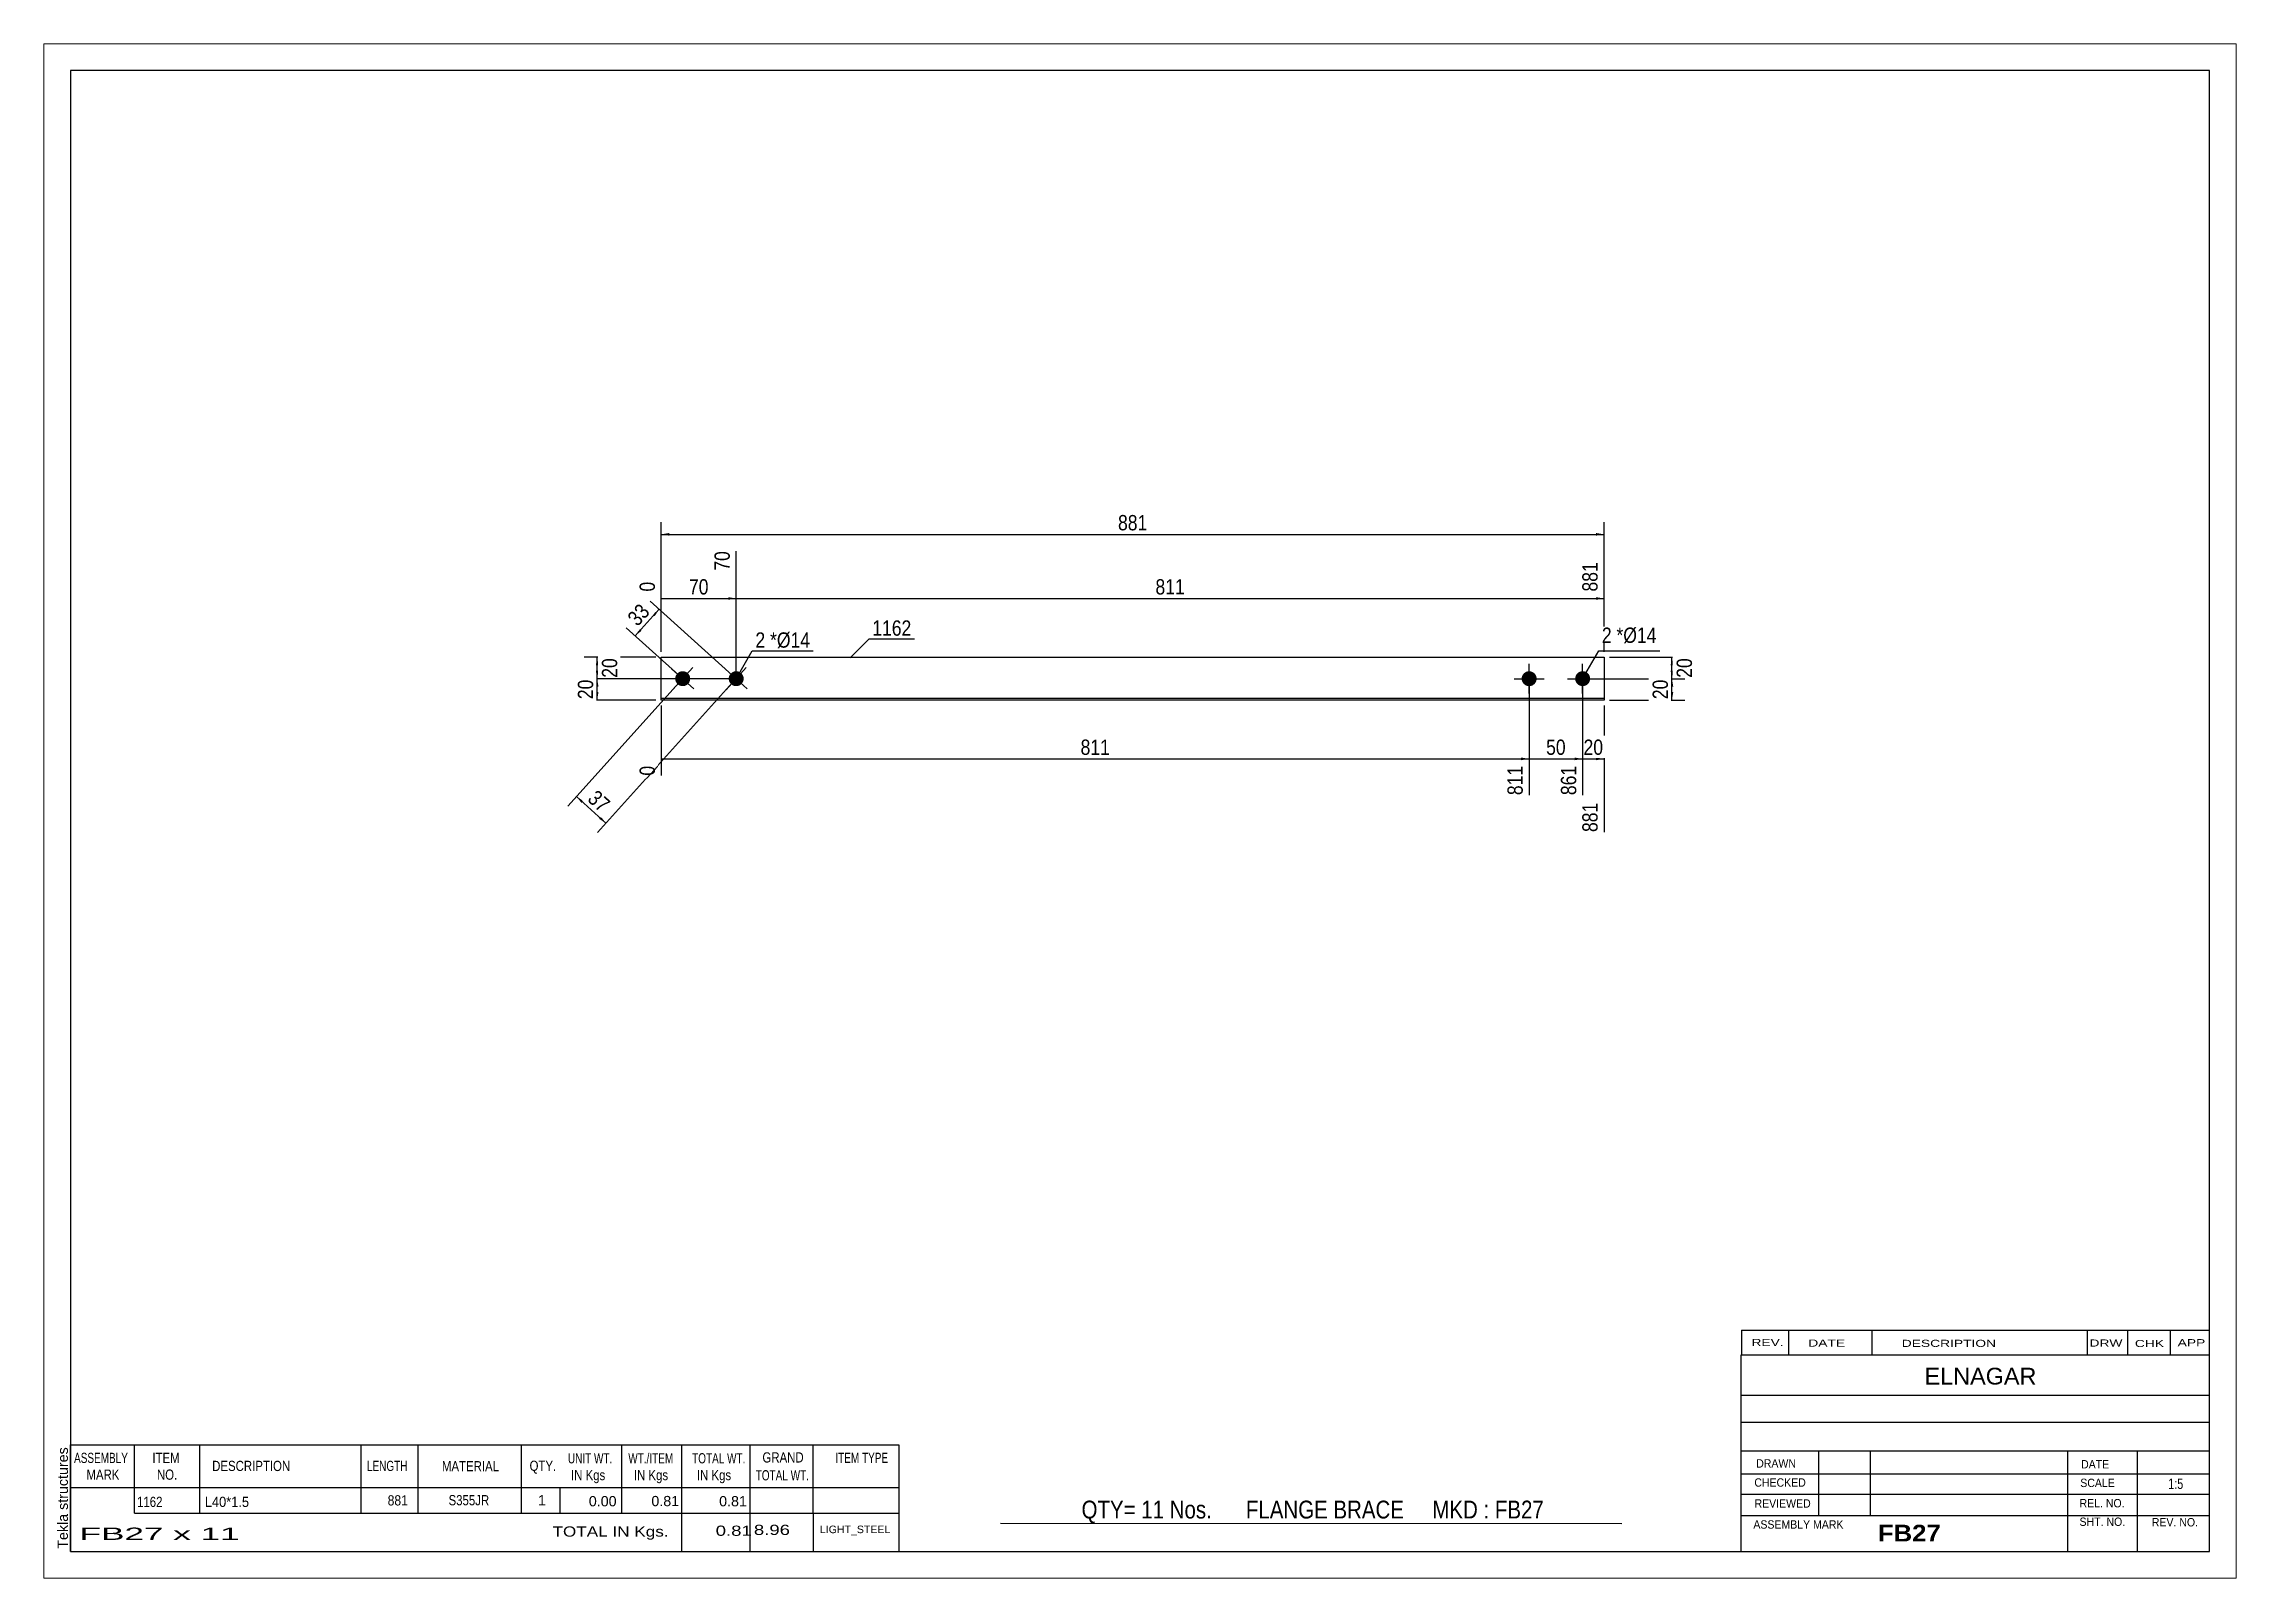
# Paper-space layout 'Layout1' of a CAD drawing. Header units: millimetres. Extents: x 0 to 410, y 0 to 287.
# The model-space entities are those that its viewports show. They can reach past a viewport. Long polylines and large blocks are cut down to what shows.
import ezdxf

# ---------------------------------------------------------------- set-up
doc = ezdxf.new("R2010")
doc.units = ezdxf.units.MM
doc.layers.add('Viewport layer', color=7, linetype='Continuous', plot=False)
doc.styles.add('Arial', font='ARIAL.TTF', dxfattribs={"height": 0.2})
doc.styles.add('Arial Bold', font='ARIALBD.TTF', dxfattribs={"height": 0.2})
doc.styles.add('Arial Narrow', font='ARIALN.TTF', dxfattribs={"height": 0.2})

# ---------------------------------------------------------------- blocks, each defined once
blk = doc.blocks.new('Unknown-627390767-1598')
at = {"color": 5, "linetype": 'Continuous'}
for p, q in [((405, 282), (5, 282)), ((5, 282), (5, 5)), ((405, 5), (405, 282)), ((5, 5), (405, 5))]:
    blk.add_line(p, q, dxfattribs=at)
at = {"color": 174, "linetype": 'Continuous', "style": 'Arial'}
blk.add_text('Tekla structures', height=1.9102, rotation=90, dxfattribs=at).set_placement((4.5, 5.5))
blk = doc.blocks.new('Part-627390767-1227 - 1212')
at = {"color": 2, "linetype": 'Continuous'}
for p, q in [((115.48, 164.25), (115.48, 172.25)), ((115.48, 172.25), (291.78, 172.25)), ((291.78, 172.25), (291.78, 164.25)), ((291.78, 164.55), (115.48, 164.55)), ((291.78, 164.25), (115.48, 164.25))]:
    blk.add_line(p, q, dxfattribs=at)
blk = doc.blocks.new('Bolt-627390767-1228 - 1212')
at = {"linetype": 'Continuous'}
blk.add_hatch(color=3, dxfattribs=at).paths.add_polyline_path([(128.44, 169.19, -1), (130.52, 167.31, -1)])
at = {"color": 3, "linetype": 'Continuous'}
for p, q in [((131.56, 166.38), (127.4, 170.12)), ((127.6, 166.17), (131.35, 170.33))]:
    blk.add_line(p, q, dxfattribs=at)
blk = doc.blocks.new('Bolt-627390767-1229 - 1212')
at = {"linetype": 'Continuous'}
for points in [[(277.78, 169.65, -1), (277.78, 166.85, -1)], [(287.78, 169.65, -1), (287.78, 166.85, -1)]]:
    blk.add_hatch(color=3, dxfattribs=at).paths.add_polyline_path(points)
at = {"color": 3, "linetype": 'Continuous'}
for p, q in [((274.98, 168.25), (280.58, 168.25)), ((277.78, 165.45), (277.78, 171.05)), ((284.98, 168.25), (290.58, 168.25)), ((287.78, 165.45), (287.78, 171.05))]:
    blk.add_line(p, q, dxfattribs=at)
blk = doc.blocks.new('Bolt-627390767-1230 - 1212')
at = {"linetype": 'Continuous'}
blk.add_hatch(color=3, dxfattribs=at).paths.add_polyline_path([(118.44, 169.19, -1), (120.52, 167.31, -1)])
at = {"color": 3, "linetype": 'Continuous'}
for p, q in [((121.56, 166.38), (117.4, 170.12)), ((117.6, 166.17), (121.35, 170.33))]:
    blk.add_line(p, q, dxfattribs=at)
blk = doc.blocks.new('StraightDimension-627390767-1236 - 1212')
at = {"linetype": 'Continuous'}
blk.add_hatch(color=7, dxfattribs=at).paths.add_polyline_path([(290.28, 153.5), (291.78, 153.25), (290.28, 153)])
at = {"color": 7, "linetype": 'Continuous'}
for p, q in [((287.78, 167.25), (287.78, 146.47)), ((291.78, 163.25), (291.78, 139.57)), ((287.78, 153.25), (291.78, 153.25))]:
    blk.add_line(p, q, dxfattribs=at)
at = {"color": 0}
blk.add_wipeout([(292.21, 153.4), (292.21, 157.6), (287.35, 157.6), (287.35, 153.4)], dxfattribs=at)
at = {"color": 0, "linetype": 'Continuous'}
blk.add_wipeout([(291.18, 145.65), (286.98, 145.65), (286.98, 138.97), (291.18, 138.97)], dxfattribs=at)
at = {"color": 3, "style": 'Arial Narrow'}
blk.add_text('20', height=2.863, dxfattribs=at).set_placement((287.95, 154))
at = {"color": 3, "linetype": 'Continuous', "style": 'Arial Narrow'}
blk.add_text('881', height=2.863, rotation=90.0002, dxfattribs=at).set_placement((290.58, 139.57))
blk = doc.blocks.new('StraightDimension-627390767-1237 - 1212')
at = {"linetype": 'Continuous'}
blk.add_hatch(color=7, dxfattribs=at).paths.add_polyline_path([(286.28, 153.5), (287.78, 153.25), (286.28, 153)])
at = {"color": 7, "linetype": 'Continuous'}
for p, q in [((277.78, 167.25), (277.78, 146.47)), ((287.78, 167.25), (287.78, 146.47)), ((277.78, 153.25), (287.78, 153.25))]:
    blk.add_line(p, q, dxfattribs=at)
at = {"color": 0}
blk.add_wipeout([(285.21, 153.4), (285.21, 157.6), (280.35, 157.6), (280.35, 153.4)], dxfattribs=at)
at = {"color": 0, "linetype": 'Continuous'}
blk.add_wipeout([(287.18, 152.55), (282.98, 152.55), (282.98, 145.87), (287.18, 145.87)], dxfattribs=at)
at = {"color": 3, "style": 'Arial Narrow'}
blk.add_text('50', height=2.863, dxfattribs=at).set_placement((280.95, 154))
at = {"color": 3, "linetype": 'Continuous', "style": 'Arial Narrow'}
blk.add_text('861', height=2.863, rotation=90.0002, dxfattribs=at).set_placement((286.58, 146.47))
blk = doc.blocks.new('StraightDimension-627390767-1238 - 1212')
at = {"linetype": 'Continuous'}
blk.add_hatch(color=7, dxfattribs=at).paths.add_polyline_path([(276.28, 153.5), (277.78, 153.25), (276.28, 153)])
at = {"color": 7, "linetype": 'Continuous'}
for p, q in [((277.78, 167.25), (277.78, 146.47)), ((115.48, 163.25), (115.48, 150.12)), ((115.48, 153.25), (277.78, 153.25))]:
    blk.add_line(p, q, dxfattribs=at)
at = {"color": 0}
blk.add_wipeout([(199.97, 153.4), (199.97, 157.6), (193.29, 157.6), (193.29, 153.4)], dxfattribs=at)
at = {"color": 0, "linetype": 'Continuous'}
for points in [[(114.88, 152.55), (110.68, 152.55), (110.68, 149.52), (114.88, 149.52)], [(277.18, 152.55), (272.98, 152.55), (272.98, 145.87), (277.18, 145.87)]]:
    blk.add_wipeout(points, dxfattribs=at)
at = {"color": 3, "style": 'Arial Narrow'}
blk.add_text('811', height=2.863, dxfattribs=at).set_placement((193.89, 154))
at = {"color": 3, "linetype": 'Continuous', "style": 'Arial Narrow'}
for s, height, p in [('0', 2.86, (114.28, 150.12)), ('811', 2.863, (276.58, 146.47))]:
    blk.add_text(s, height=height, rotation=90.0002, dxfattribs=at).set_placement(p)
blk = doc.blocks.new('StraightDimension-627390767-1251 - 1212')
at = {"linetype": 'Continuous'}
blk.add_hatch(color=7, dxfattribs=at).paths.add_polyline_path([(290.28, 183.5), (291.78, 183.25), (290.28, 183)])
at = {"color": 7, "linetype": 'Continuous'}
for p, q in [((129.48, 169.25), (129.48, 192.11)), ((291.78, 173.25), (291.78, 190.03)), ((129.48, 183.25), (291.78, 183.25))]:
    blk.add_line(p, q, dxfattribs=at)
at = {"color": 0, "linetype": 'Continuous'}
blk.add_wipeout([(291.18, 190.63), (286.98, 190.63), (286.98, 183.95), (291.18, 183.95)], dxfattribs=at)
at = {"color": 0}
blk.add_wipeout([(213.97, 183.4), (213.97, 187.6), (207.29, 187.6), (207.29, 183.4)], dxfattribs=at)
at = {"color": 3, "linetype": 'Continuous', "style": 'Arial Narrow'}
blk.add_text('881', height=2.863, rotation=90.0002, dxfattribs=at).set_placement((290.58, 184.55))
at = {"color": 3, "style": 'Arial Narrow'}
blk.add_text('811', height=2.863, dxfattribs=at).set_placement((207.89, 184))
blk = doc.blocks.new('StraightDimension-627390767-1252 - 1212')
at = {"linetype": 'Continuous'}
blk.add_hatch(color=7, dxfattribs=at).paths.add_polyline_path([(127.98, 183.5), (129.48, 183.25), (127.98, 183)])
at = {"color": 7, "linetype": 'Continuous'}
for p, q in [((129.48, 169.25), (129.48, 192.11)), ((115.48, 173.25), (115.48, 186.38)), ((115.48, 183.25), (129.48, 183.25))]:
    blk.add_line(p, q, dxfattribs=at)
at = {"color": 0, "linetype": 'Continuous'}
blk.add_wipeout([(114.88, 186.98), (110.68, 186.98), (110.68, 183.95), (114.88, 183.95)], dxfattribs=at)
at = {"color": 0}
blk.add_wipeout([(124.91, 183.4), (124.91, 187.6), (120.05, 187.6), (120.05, 183.4)], dxfattribs=at)
at = {"color": 3, "linetype": 'Continuous', "style": 'Arial Narrow'}
blk.add_text('0', height=2.86, rotation=90.0002, dxfattribs=at).set_placement((114.28, 184.55))
at = {"color": 0, "linetype": 'Continuous'}
blk.add_wipeout([(128.88, 192.71), (124.68, 192.71), (124.68, 187.85), (128.88, 187.85)], dxfattribs=at)
at = {"color": 3, "linetype": 'Continuous', "style": 'Arial Narrow'}
blk.add_text('70', height=2.863, rotation=90.0002, dxfattribs=at).set_placement((128.28, 188.45))
at = {"color": 3, "style": 'Arial Narrow'}
blk.add_text('70', height=2.863, dxfattribs=at).set_placement((120.65, 184))
blk = doc.blocks.new('StraightDimension-627390767-1259 - 1212')
at = {"linetype": 'Continuous'}
for points in [[(116.98, 195), (115.48, 195.25), (116.98, 195.5)], [(290.28, 195.5), (291.78, 195.25), (290.28, 195)]]:
    blk.add_hatch(color=7, dxfattribs=at).paths.add_polyline_path(points)
at = {"color": 7, "linetype": 'Continuous'}
for p, q in [((115.48, 173.25), (115.48, 197.5)), ((291.78, 173.25), (291.78, 197.5)), ((115.48, 195.25), (291.78, 195.25))]:
    blk.add_line(p, q, dxfattribs=at)
at = {"color": 0}
blk.add_wipeout([(206.97, 195.4), (206.97, 199.6), (200.29, 199.6), (200.29, 195.4)], dxfattribs=at)
at = {"color": 3, "style": 'Arial Narrow'}
blk.add_text('881', height=2.863, dxfattribs=at).set_placement((200.89, 196))
blk = doc.blocks.new('StraightDimension-627390767-1263 - 1212')
at = {"linetype": 'Continuous'}
for points in [[(103.23, 170.75), (103.48, 172.25), (103.73, 170.75)], [(103.73, 169.75), (103.48, 168.25), (103.23, 169.75)]]:
    blk.add_hatch(color=7, dxfattribs=at).paths.add_polyline_path(points)
at = {"color": 7, "linetype": 'Continuous'}
for p, q in [((114.48, 172.25), (101.08, 172.25)), ((103.48, 168.25), (103.48, 172.25)), ((128.48, 168.25), (101.08, 168.25))]:
    blk.add_line(p, q, dxfattribs=at)
at = {"color": 0}
blk.add_wipeout([(107.83, 172.68), (103.63, 172.68), (103.63, 167.82), (107.83, 167.82)], dxfattribs=at)
at = {"color": 3, "style": 'Arial Narrow'}
blk.add_text('20', height=2.863, rotation=90.0002, dxfattribs=at).set_placement((107.23, 168.42))
blk = doc.blocks.new('StraightDimension-627390767-1264 - 1212')
at = {"linetype": 'Continuous'}
for points in [[(103.23, 166.75), (103.48, 168.25), (103.73, 166.75)], [(103.73, 165.75), (103.48, 164.25), (103.23, 165.75)]]:
    blk.add_hatch(color=7, dxfattribs=at).paths.add_polyline_path(points)
at = {"color": 7, "linetype": 'Continuous'}
for p, q in [((128.48, 168.25), (101.23, 168.25)), ((103.48, 164.25), (103.48, 168.25)), ((114.48, 164.25), (101.23, 164.25))]:
    blk.add_line(p, q, dxfattribs=at)
at = {"color": 0}
blk.add_wipeout([(103.33, 168.68), (99.13, 168.68), (99.13, 163.82), (103.33, 163.82)], dxfattribs=at)
at = {"color": 3, "style": 'Arial Narrow'}
blk.add_text('20', height=2.863, rotation=90.0002, dxfattribs=at).set_placement((102.73, 164.42))
blk = doc.blocks.new('StraightDimension-627390767-1271 - 1212')
at = {"linetype": 'Continuous'}
for points in [[(304.23, 170.75), (304.48, 172.25), (304.73, 170.75)], [(304.73, 169.75), (304.48, 168.25), (304.23, 169.75)]]:
    blk.add_hatch(color=7, dxfattribs=at).paths.add_polyline_path(points)
at = {"color": 7, "linetype": 'Continuous'}
for p, q in [((292.78, 172.25), (306.73, 172.25)), ((304.48, 168.25), (304.48, 172.25)), ((288.78, 168.25), (306.73, 168.25))]:
    blk.add_line(p, q, dxfattribs=at)
at = {"color": 0}
blk.add_wipeout([(308.83, 172.68), (304.63, 172.68), (304.63, 167.82), (308.83, 167.82)], dxfattribs=at)
at = {"color": 3, "style": 'Arial Narrow'}
blk.add_text('20', height=2.863, rotation=90.0002, dxfattribs=at).set_placement((308.23, 168.42))
blk = doc.blocks.new('StraightDimension-627390767-1287 - 1212')
at = {"linetype": 'Continuous'}
for points in [[(100.55, 145.02), (99.61, 146.21), (100.89, 145.39)], [(104.18, 142.42), (105.12, 141.23), (103.84, 142.05)]]:
    blk.add_hatch(color=7, dxfattribs=at).paths.add_polyline_path(points)
at = {"color": 7, "linetype": 'Continuous'}
for p, q in [((118.81, 167.51), (98, 144.42)), ((128.81, 167.51), (103.52, 139.45)), ((99.61, 146.21), (105.12, 141.23))]:
    blk.add_line(p, q, dxfattribs=at)
at = {"color": 0}
blk.add_wipeout([(104.27, 142.21), (107.08, 145.33), (103.47, 148.58), (100.66, 145.46)], dxfattribs=at)
at = {"color": 3, "style": 'Arial Narrow'}
blk.add_text('37', height=2.863, rotation=-42.0379, dxfattribs=at).set_placement((101.51, 145.5))
blk = doc.blocks.new('StraightDimension-627390767-1272 - 1212')
at = {"linetype": 'Continuous'}
for points in [[(304.23, 166.75), (304.48, 168.25), (304.73, 166.75)], [(304.73, 165.75), (304.48, 164.25), (304.23, 165.75)]]:
    blk.add_hatch(color=7, dxfattribs=at).paths.add_polyline_path(points)
at = {"color": 7, "linetype": 'Continuous'}
for p, q in [((288.78, 168.25), (306.88, 168.25)), ((304.48, 164.25), (304.48, 168.25)), ((292.78, 164.25), (306.88, 164.25))]:
    blk.add_line(p, q, dxfattribs=at)
at = {"color": 0}
blk.add_wipeout([(304.33, 168.68), (300.13, 168.68), (300.13, 163.82), (304.33, 163.82)], dxfattribs=at)
at = {"color": 3, "style": 'Arial Narrow'}
blk.add_text('20', height=2.863, rotation=90.0002, dxfattribs=at).set_placement((303.73, 164.42))
blk = doc.blocks.new('StraightDimension-627390767-1281 - 1212')
at = {"linetype": 'Continuous'}
for points in [[(113.88, 180.29), (115.07, 181.24), (114.25, 179.96)], [(111.78, 177.21), (110.59, 176.27), (111.41, 177.55)]]:
    blk.add_hatch(color=7, dxfattribs=at).paths.add_polyline_path(points)
at = {"color": 7, "linetype": 'Continuous'}
for p, q in [((110.59, 176.27), (115.07, 181.24)), ((128.74, 168.92), (113.4, 182.75)), ((118.74, 168.92), (108.92, 177.77))]:
    blk.add_line(p, q, dxfattribs=at)
at = {"color": 0}
blk.add_wipeout([(114.34, 180.66), (111.23, 183.47), (107.97, 179.86), (111.09, 177.05)], dxfattribs=at)
at = {"color": 3, "style": 'Arial Narrow'}
blk.add_text('33', height=2.863, rotation=47.9623, dxfattribs=at).set_placement((111.05, 177.9))
blk = doc.blocks.new('CBS_REVISION-627390767-1614')
at = {"color": 7, "linetype": 'Continuous'}
for p, q in [((317.49, 46.38), (404.99, 46.38)), ((317.49, 46.38), (317.49, 41.75)), ((326.29, 46.38), (326.29, 41.75)), ((341.88, 46.38), (341.88, 41.81)), ((382.14, 46.38), (382.14, 41.75)), ((389.68, 46.38), (389.68, 41.75)), ((397.63, 46.38), (397.63, 41.75)), ((317.49, 41.75), (404.99, 41.75))]:
    blk.add_line(p, q, dxfattribs=at)
at = {"color": 7, "style": 'Arial Narrow', "width": 1.7}
for s, height, p in [('REV.', 1.326, (319.35, 43.43)), ('DATE', 1.326, (329.98, 43.31)), ('DESCRIPTION', 1.3257, (347.46, 43.26)), ('DRW', 1.326, (382.57, 43.32)), ('CHK', 1.326, (391.06, 43.23)), ('APP', 1.326, (399.06, 43.38))]:
    blk.add_text(s, height=height, dxfattribs=at).set_placement(p)
blk = doc.blocks.new('CBS_BOM-627390767-1611')
at = {"color": 7, "linetype": 'Continuous'}
for p, q in [((4.97, 16.97), (4.97, 24.97)), ((4.97, 24.97), (159.89, 24.97)), ((16.97, 16.97), (16.97, 24.97)), ((29.16, 16.97), (29.16, 24.97)), ((59.32, 16.97), (59.32, 24.97)), ((70, 16.97), (70, 24.97)), ((89.32, 16.97), (89.32, 24.97)), ((108.12, 16.97), (108.12, 24.97)), ((119.33, 16.97), (119.33, 24.97)), ((132.12, 16.97), (132.12, 24.97)), ((143.87, 16.97), (143.87, 24.97)), ((159.89, 24.96), (159.89, 16.98)), ((4.97, 16.97), (159.89, 16.97)), ((4.97, 12.17), (4.97, 16.97)), ((16.97, 12.17), (16.97, 16.97)), ((29.16, 12.17), (29.16, 16.97)), ((59.32, 12.17), (59.32, 16.97)), ((70, 12.17), (70, 16.97)), ((89.32, 12.17), (89.32, 16.97)), ((96.58, 12.17), (96.58, 16.97)), ((108.12, 12.17), (108.12, 16.97)), ((119.33, 12.17), (119.33, 16.97)), ((132.12, 12.17), (132.12, 16.97)), ((143.89, 12.17), (143.89, 16.97)), ((159.89, 16.97), (159.89, 12.17)), ((4.97, 4.97), (4.97, 12.15)), ((16.97, 12.17), (159.89, 12.17)), ((119.33, 4.97), (119.33, 12.15)), ((132.12, 4.97), (132.12, 12.15)), ((143.93, 4.97), (143.93, 12.15)), ((159.89, 12.17), (159.89, 4.97)), ((4.97, 4.97), (159.89, 4.97))]:
    blk.add_line(p, q, dxfattribs=at)
at = {"color": 3, "linetype": 'Continuous', "style": 'Arial'}
for s, height, width, p in [('ASSEMBLY', 1.91, 0.7, (5.65, 21.54)), ('ITEM', 1.91, 0.8, (20.3, 21.54)), ('DESCRIPTION', 1.9102, 0.8, (31.48, 20.04)), ('LENGTH', 1.91, 0.7, (60.43, 20.04)), ('MATERIAL', 1.91, 0.8, (74.45, 19.99)), ('QTY.', 1.91, 0.8, (90.84, 20.07)), ('UNIT WT.', 1.91, 0.7, (98.01, 21.47)), ('WT./ITEM', 1.91, 0.7, (109.3, 21.47)), ('TOTAL WT.', 1.91, 0.7, (121.24, 21.47)), ('GRAND', 1.91, 0.8, (134.39, 21.63)), ('ITEM TYPE', 1.91, 0.7, (148.03, 21.55)), ('MARK', 1.91, 0.8, (7.97, 18.41)), ('NO.', 1.91, 0.8, (21.15, 18.41)), ('IN Kgs', 1.91, 0.8, (98.59, 18.33)), ('IN Kgs', 1.91, 0.8, (110.34, 18.33)), ('IN Kgs', 1.91, 0.8, (122.13, 18.33)), ('TOTAL WT.', 1.91, 0.7, (133.13, 18.29))]:
    blk.add_text(s, height=height, dxfattribs=dict(at, width=width)).set_placement(p)
at = {"color": 7, "linetype": 'Continuous', "style": 'Arial'}
for s, width, p in [('1162', 0.8, (17.43, 13.32)), ('L40*1.5', 0.9, (30.1, 13.32)), ('881', 0.85, (64.3, 13.6)), ('S355JR', 0.8, (75.69, 13.63))]:
    blk.add_text(s, height=1.91, dxfattribs=dict(at, width=width)).set_placement(p)
for s, p in [('1', (92.41, 13.63)), ('0.00', (101.92, 13.44)), ('0.81', (113.62, 13.47)), ('0.81', (126.29, 13.44))]:
    blk.add_text(s, height=1.91, dxfattribs=at).set_placement(p)
at = {"color": 6, "linetype": 'Continuous', "style": 'Arial'}
for s, height, width, p in [('FB27 x 11', 2.292, 2.05, (6.69, 7.16)), ('TOTAL IN Kgs.', 1.9102, 1.2, (95.13, 7.77)), ('0.81', 1.91, 1.3, (125.65, 7.92)), ('8.96', 1.91, 1.3, (132.79, 8.08))]:
    blk.add_text(s, height=height, dxfattribs=dict(at, width=width)).set_placement(p)
blk.add_text('LIGHT_STEEL', height=1.4135, dxfattribs=at).set_placement((145.14, 8.42))
blk = doc.blocks.new('CBS_CALLOFF-627390767-1612')
at = {"color": 7, "linetype": 'Continuous'}
blk.add_line((178.88, 10.27), (295.11, 10.25), dxfattribs=at)
at = {"color": 3, "linetype": 'Continuous', "style": 'Arial Narrow'}
blk.add_text('QTY= 11 Nos.      FLANGE BRACE     MKD : FB27', height=3.3405, dxfattribs=at).set_placement((194.07, 11.16))
blk = doc.blocks.new('CBS_NAME_BLOG-627390767-1613')
at = {"color": 7, "linetype": 'Continuous'}
for p, q in [((317.41, 41.75), (404.93, 41.75)), ((317.41, 5.04), (317.41, 41.75)), ((317.41, 34.21), (404.93, 34.21)), ((317.48, 29.16), (405, 29.16)), ((317.41, 23.79), (404.93, 23.79)), ((331.93, 11.68), (331.93, 23.78)), ((341.62, 11.71), (341.62, 23.78)), ((378.53, 5.04), (378.53, 23.77)), ((391.58, 5.04), (391.58, 23.78)), ((317.42, 19.49), (405, 19.51)), ((317.41, 15.74), (404.93, 15.74)), ((317.41, 11.7), (404.93, 11.7)), ((317.41, 5), (405, 5))]:
    blk.add_line(p, q, dxfattribs=at)
at = {"color": 3, "linetype": 'Continuous', "style": 'Arial'}
blk.add_text('ELNAGAR', height=3.133, dxfattribs=at).set_placement((351.73, 36.22))
at = {"color": 3, "linetype": 'Continuous'}
for s, height, style, width, p in [('DRAWN', 1.566, 'Arial', 0.9, (320.24, 20.68)), ('DATE', 1.566, 'Arial', 0.9, (381, 20.52)), ('CHECKED', 1.566, 'Arial', 0.9, (319.89, 17.11)), ('SCALE', 1.566, 'Arial', 0.9, (380.85, 17.04)), ('1:5', 1.957, 'Arial Narrow', 0.9, (397.3, 16.68)), ('REVIEWED', 1.566, 'Arial', 0.9, (319.93, 13.19)), ('REL. NO.', 1.566, 'Arial', 0.9, (380.71, 13.24)), ('ASSEMBLY MARK', 1.5663, 'Arial', 0.9, (319.71, 9.26)), ('FB27', 3.131, 'Arial Bold', 1.1, (342.99, 6.86)), ('SHT. NO.', 1.566, 'Arial', 0.9, (380.71, 9.77)), ('REV. NO.', 1.566, 'Arial', 0.9, (394.23, 9.68))]:
    blk.add_text(s, height=height, dxfattribs=dict(at, style=style, width=width)).set_placement(p)
blk = doc.blocks.new('Mark-627390767-1292 - 1212')
at = {"color": 0}
blk.add_wipeout([(162.25, 176.29), (162.25, 179.29), (154.93, 179.29), (154.93, 176.29)], dxfattribs=at)
blk.add_wipeout([(162.25, 176.29), (162.25, 179.29), (154.93, 179.29), (154.93, 176.29)], dxfattribs=at)
at = {"color": 7, "linetype": 'Continuous'}
for p, q in [((150.8, 172.15), (154.33, 175.69)), ((154.33, 175.69), (162.85, 175.69))]:
    blk.add_line(p, q, dxfattribs=at)
at = {"color": 3, "style": 'Arial Narrow'}
blk.add_text('1162', height=2.863, dxfattribs=at).set_placement((154.93, 176.29))
blk = doc.blocks.new('MarkSet-627390767-1297 - 1212')
at = {"color": 0}
blk.add_wipeout([(134.91, 174.05), (134.91, 177.05), (133.08, 177.05), (133.08, 174.05)], dxfattribs=at)
blk.add_wipeout([(134.91, 174.05), (134.91, 177.05), (133.08, 177.05), (133.08, 174.05)], dxfattribs=at)
at = {"color": 7, "linetype": 'Continuous'}
blk.add_line((129.48, 168.25), (132.48, 173.45), dxfattribs=at)
at = {"color": 0}
blk.add_wipeout([(137.09, 174.05), (137.09, 177.05), (135.81, 177.05), (135.81, 174.05)], dxfattribs=at)
blk.add_wipeout([(137.09, 174.05), (137.09, 177.05), (135.81, 177.05), (135.81, 174.05)], dxfattribs=at)
at = {"color": 3, "style": 'Arial Narrow'}
blk.add_text('2', height=2.86, dxfattribs=at).set_placement((133.08, 174.05))
at = {"color": 0}
blk.add_wipeout([(143.3, 174.05), (143.3, 177.05), (137.09, 177.05), (137.09, 174.05)], dxfattribs=at)
blk.add_wipeout([(143.3, 174.05), (143.3, 177.05), (137.09, 177.05), (137.09, 174.05)], dxfattribs=at)
at = {"color": 7, "linetype": 'Continuous'}
blk.add_line((132.48, 173.45), (143.9, 173.45), dxfattribs=at)
at = {"color": 3, "style": 'Arial Narrow'}
for s, height, p in [('*', 2.86, (135.81, 174.05)), ('Ø14', 2.863, (137.09, 174.05))]:
    blk.add_text(s, height=height, dxfattribs=at).set_placement(p)
blk = doc.blocks.new('Mark-627390767-1300 - 1212')
at = {"color": 0}
blk.add_wipeout([(293.21, 174.95), (293.21, 177.95), (291.38, 177.95), (291.38, 174.95)], dxfattribs=at)
blk.add_wipeout([(293.21, 174.95), (293.21, 177.95), (291.38, 177.95), (291.38, 174.95)], dxfattribs=at)
at = {"color": 7, "linetype": 'Continuous'}
blk.add_line((287.78, 168.25), (290.78, 173.45), dxfattribs=at)
at = {"color": 0}
blk.add_wipeout([(295.38, 174.95), (295.38, 177.95), (294.11, 177.95), (294.11, 174.95)], dxfattribs=at)
blk.add_wipeout([(295.38, 174.95), (295.38, 177.95), (294.11, 177.95), (294.11, 174.95)], dxfattribs=at)
at = {"color": 3, "style": 'Arial Narrow'}
blk.add_text('2', height=2.86, dxfattribs=at).set_placement((291.38, 174.95))
at = {"color": 0}
blk.add_wipeout([(301.6, 174.95), (301.6, 177.95), (295.38, 177.95), (295.38, 174.95)], dxfattribs=at)
blk.add_wipeout([(301.6, 174.95), (301.6, 177.95), (295.38, 177.95), (295.38, 174.95)], dxfattribs=at)
at = {"color": 7, "linetype": 'Continuous'}
blk.add_line((290.78, 173.45), (302.2, 173.45), dxfattribs=at)
at = {"color": 3, "style": 'Arial Narrow'}
for s, height, p in [('*', 2.86, (294.11, 174.95)), ('Ø14', 2.863, (295.38, 174.95))]:
    blk.add_text(s, height=height, dxfattribs=at).set_placement(p)

msp = doc.modelspace()

# ---------------------------------------------------------------- block references
for name in ['Unknown-627390767-1598', 'Part-627390767-1227 - 1212', 'Bolt-627390767-1230 - 1212', 'Bolt-627390767-1228 - 1212', 'Bolt-627390767-1229 - 1212', 'CBS_REVISION-627390767-1614', 'CBS_NAME_BLOG-627390767-1613', 'CBS_BOM-627390767-1611', 'CBS_CALLOFF-627390767-1612']:
    msp.add_blockref(name, (0, 0))

# ---------------------------------------------------------------- next in the draw order: block references
msp.add_blockref('StraightDimension-627390767-1236 - 1212', (0, 0))

# ---------------------------------------------------------------- next in the draw order: block references
msp.add_blockref('StraightDimension-627390767-1237 - 1212', (0, 0))

# ---------------------------------------------------------------- next in the draw order: block references
msp.add_blockref('StraightDimension-627390767-1238 - 1212', (0, 0))

# ---------------------------------------------------------------- next in the draw order: block references
msp.add_blockref('StraightDimension-627390767-1251 - 1212', (0, 0))

# ---------------------------------------------------------------- next in the draw order: block references
msp.add_blockref('StraightDimension-627390767-1252 - 1212', (0, 0))

# ---------------------------------------------------------------- next in the draw order: block references
msp.add_blockref('StraightDimension-627390767-1259 - 1212', (0, 0))

# ---------------------------------------------------------------- next in the draw order: block references
for name in ['Mark-627390767-1292 - 1212', 'StraightDimension-627390767-1263 - 1212', 'StraightDimension-627390767-1271 - 1212']:
    msp.add_blockref(name, (0, 0))

# ---------------------------------------------------------------- next in the draw order: block references
for name in ['StraightDimension-627390767-1264 - 1212', 'StraightDimension-627390767-1272 - 1212']:
    msp.add_blockref(name, (0, 0))

# ---------------------------------------------------------------- next in the draw order: block references
for name in ['Mark-627390767-1300 - 1212', 'StraightDimension-627390767-1287 - 1212']:
    msp.add_blockref(name, (0, 0))

# ---------------------------------------------------------------- next in the draw order: block references
msp.add_blockref('StraightDimension-627390767-1281 - 1212', (0, 0))

# ---------------------------------------------------------------- next in the draw order: block references
msp.add_blockref('MarkSet-627390767-1297 - 1212', (0, 0))

psp = doc.layouts.get("Layout1")

# ---------------------------------------------------------------- viewports
at = {"layer": 'Viewport layer', "view_target_point": (205, 143.5)}
psp.add_viewport(center=(205, 143.5), size=(410, 287), view_center_point=(0, 0), view_height=287, dxfattribs=at)

doc.saveas('drawing.dxf')
